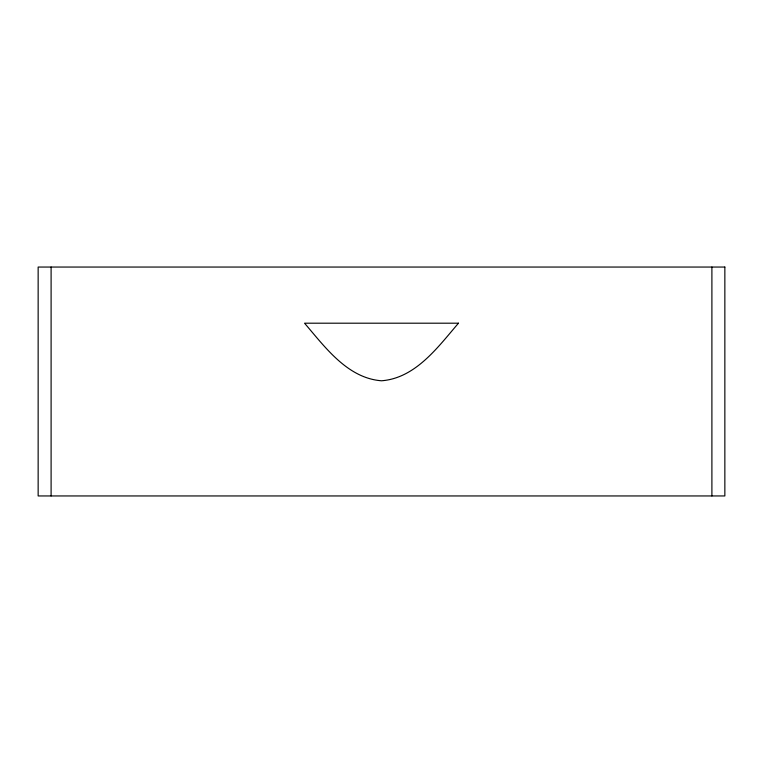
<?xml version="1.0" encoding="UTF-8"?>
<svg xmlns="http://www.w3.org/2000/svg" width="763" height="763" viewBox="0 0 763 763"><rect width="100%" height="100%" fill="white"/><g stroke="black" fill="none" stroke-linecap="round" stroke-linejoin="round"><path stroke-width="1.14" d="M711.898 267.05L711.898 495.95M51.102 267.05L51.102 495.95M458.468 323.197C437.924 347.06 415.644 378.152 381.5 380.785C347.356 378.152 325.076 347.06 304.532 323.197L458.468 323.197M724.85 267.05L38.15 267.05L38.15 495.95L724.85 495.95L724.85 267.05"/></g></svg>
